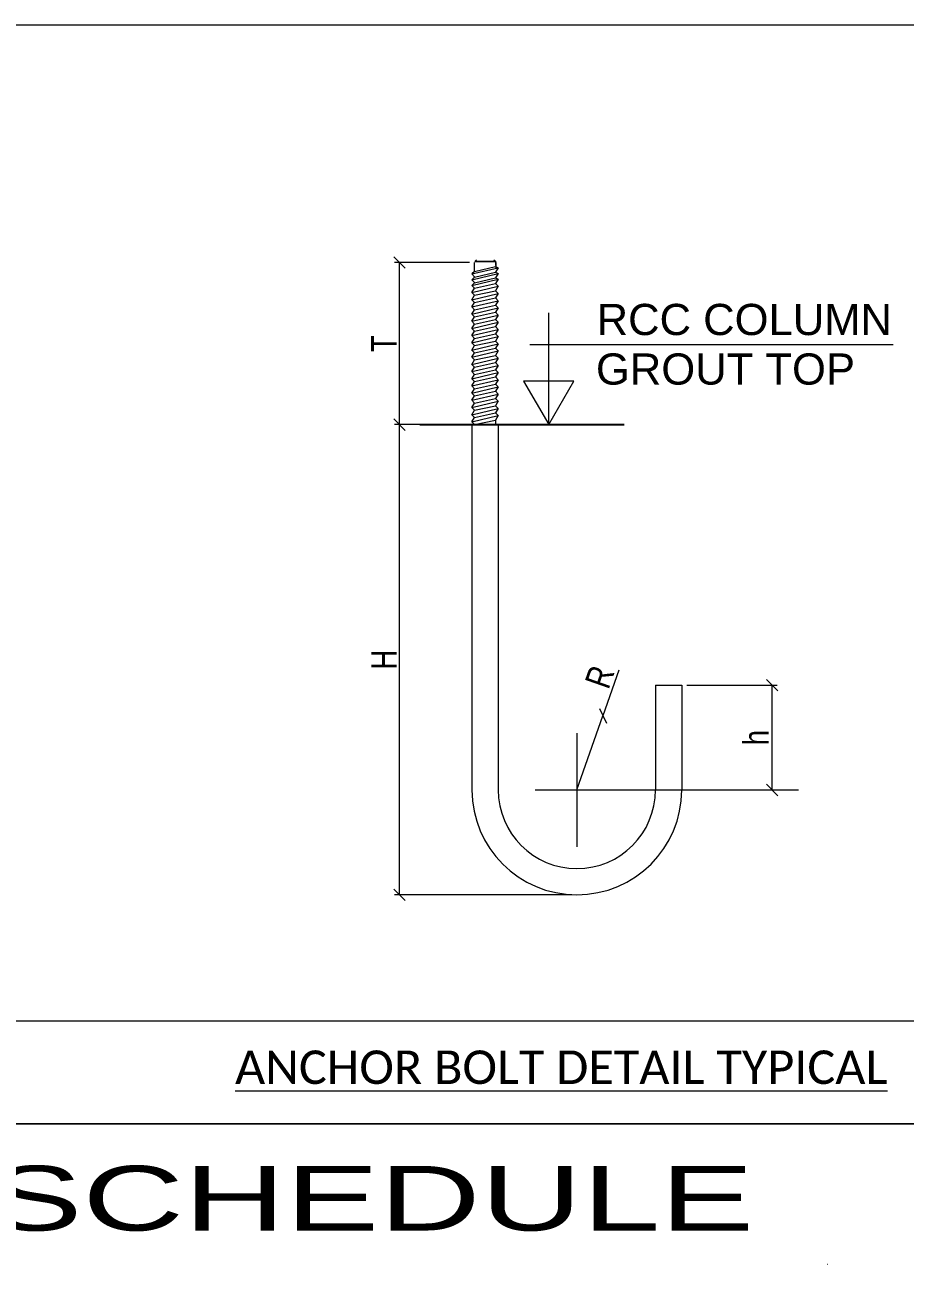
# Model space of a CAD drawing. Header units: feet. Extents: x -874657 to -867941, y -373275 to -356294.
# Drawn here: x -869476 to -869042, y -360282 to -359669 of the extents above; entities that cross this region are included whole.
import ezdxf
from ezdxf.enums import TextEntityAlignment as Align

# ---------------------------------------------------------------- set-up
doc = ezdxf.new("R2010")
doc.units = ezdxf.units.FT
doc.header["$LTSCALE"] = 1350
doc.header["$MEASUREMENT"] = 0
doc.linetypes.add('CENTER', pattern=[2, 1.25, -0.25, 0.25, -0.25])
doc.linetypes.add('PHANTOM', pattern=[2.5, 1.25, -0.25, 0.25, -0.25, 0.25, -0.25])
doc.layers.get('0').update_dxf_attribs({"lineweight": 0})
doc.layers.get('Defpoints').update_dxf_attribs({"lineweight": 0})
doc.layers.add('CP', color=2, linetype='Continuous')
doc.layers.add('GRID LINE', color=252, linetype='PHANTOM')
doc.layers.add('DIM', color=2, linetype='Continuous', lineweight=0)
doc.layers.add('TXT', color=3, linetype='Continuous', lineweight=0)
doc.styles.add('ARIAL NARROW', font='arial.ttf')
doc.styles.add('DIM', font='calibri.ttf', dxfattribs={"height": 198})
doc.styles.add('RomanD', font='CENTAUR.TTF')
doc.styles.add('RomanS.8', font='CENTAUR.TTF', dxfattribs={"width": 0.8})
doc.dimstyles.new('Dim', dxfattribs={"dimscale": 85, "dimtxt": 2.5, "dimasz": 2.25, "dimexe": 1, "dimexo": 1, "dimgap": 0.5, "dimtad": 1, "dimdec": 0, "dimlfac": 0.05, "dimdsep": 46, "dimtxsty": 'RomanS.8', "dimblk": 'OBLIQUE', "dimcen": 2.5, "dimclrd": 253, "dimclre": 253, "dimclrt": 4, "dimadec": 0, "dimazin": 0, "dimtfac": 1, "dimtdec": 0, "dimtmove": 0, "dimatfit": 3, "dimfxl": 1, "dimtolj": 1, "dimlwd": -1, "dimlwe": -1, "dimarcsym": 0})

# ---------------------------------------------------------------- blocks, each defined once
blk = doc.blocks.new('_Oblique')
at = {"color": 0, "linetype": 'ByBlock', "lineweight": -2}
blk.add_line((-0.5, -0.5), (0.5, 0.5), dxfattribs=at)
blk = doc.blocks.new('*D46')
at = {"color": 253, "linetype": 'Continuous', "ltscale": 0.025, "transparency": 16777216}
for p, q in [((182769, 42376), (181515, 42376)), ((181600, 39669), (181600, 42376)), ((182725, 39669), (181515, 39669))]:
    blk.add_line(p, q, dxfattribs=at)
at = {"layer": 'Defpoints', "color": 0, "linetype": 'ByBlock', "ltscale": 0.025, "transparency": 16777216}
for p in [(181600, 42376), (182854, 42376), (182810, 39669)]:
    blk.add_point(p, dxfattribs=at)
at = {"color": 253, "linetype": 'ByBlock', "ltscale": 0.025, "transparency": 16777216, "xscale": 191.25, "yscale": 191.25, "zscale": 191.25}
for p, rotation in [((181600, 42376), 90), ((181600, 39669), 270)]:
    blk.add_blockref('_Oblique', p, dxfattribs=dict(at, rotation=rotation))
at = {"color": 4, "linetype": 'ByBlock', "lineweight": 0, "ltscale": 0.025, "transparency": 16777216, "insert": (181338, 41023), "char_height": 425, "attachment_point": 5, "rotation": 90, "style": 'RomanS.8'}
blk.add_mtext('\\A1;T', dxfattribs=at)
blk = doc.blocks.new('*D47')
at = {"color": 253, "linetype": 'Continuous', "ltscale": 0.025, "transparency": 16777216}
for p, q in [((182725, 39669), (181515, 39669)), ((181600, 31816), (181600, 39669)), ((184476, 31816), (181515, 31816))]:
    blk.add_line(p, q, dxfattribs=at)
at = {"layer": 'Defpoints', "color": 0, "linetype": 'ByBlock', "ltscale": 0.025, "transparency": 16777216}
for p in [(181600, 39669), (182810, 39669), (184561, 31816)]:
    blk.add_point(p, dxfattribs=at)
at = {"color": 253, "linetype": 'ByBlock', "ltscale": 0.025, "transparency": 16777216, "xscale": 191.25, "yscale": 191.25, "zscale": 191.25}
for p, rotation in [((181600, 39669), 90), ((181600, 31816), 270)]:
    blk.add_blockref('_Oblique', p, dxfattribs=dict(at, rotation=rotation))
at = {"color": 4, "linetype": 'ByBlock', "lineweight": 0, "ltscale": 0.025, "transparency": 16777216, "insert": (181342, 35743), "char_height": 425, "attachment_point": 5, "rotation": 90, "style": 'RomanS.8'}
blk.add_mtext('\\A1;H', dxfattribs=at)
blk = doc.blocks.new('*D65')
at = {"color": 253, "linetype": 'Continuous', "ltscale": 0.025, "transparency": 16777216}
for p, q in [((186397, 35318), (187907, 35318)), ((187822, 33567), (187822, 35318)), ((186577, 33567), (187907, 33567))]:
    blk.add_line(p, q, dxfattribs=at)
at = {"layer": 'Defpoints', "color": 0, "linetype": 'ByBlock', "ltscale": 0.025, "transparency": 16777216}
for p in [(186312, 35318), (187822, 35318), (186492, 33567)]:
    blk.add_point(p, dxfattribs=at)
at = {"color": 253, "linetype": 'ByBlock', "ltscale": 0.025, "transparency": 16777216, "xscale": 191.25, "yscale": 191.25, "zscale": 191.25}
for p, rotation in [((187822, 35318), 90), ((187822, 33567), 270)]:
    blk.add_blockref('_Oblique', p, dxfattribs=dict(at, rotation=rotation))
at = {"color": 4, "linetype": 'ByBlock', "lineweight": 0, "ltscale": 0.025, "transparency": 16777216, "insert": (187554, 34442), "char_height": 425, "attachment_point": 5, "rotation": 90, "style": 'RomanS.8'}
blk.add_mtext('\\A1;h', dxfattribs=at)
blk = doc.blocks.new('*D66')
at = {"color": 253, "linetype": 'Continuous', "ltscale": 0.025, "transparency": 16777216}
for p in [(185263, 35570), (184561, 33567)]:
    blk.add_line(p, (184996, 34806), dxfattribs=at)
at = {"layer": 'Defpoints', "color": 0, "linetype": 'ByBlock', "ltscale": 0.025, "transparency": 16777216}
for p in [(184996, 34806), (184561, 33567)]:
    blk.add_point(p, dxfattribs=at)
at = {"color": 253, "linetype": 'ByBlock', "ltscale": 0.025, "transparency": 16777216, "xscale": 191.25, "yscale": 191.25, "zscale": 191.25, "rotation": 250.6882630424806}
blk.add_blockref('_Oblique', (184996, 34806), dxfattribs=at)
at = {"color": 4, "linetype": 'ByBlock', "lineweight": 0, "ltscale": 0.025, "transparency": 16777216, "insert": (184942, 35456), "char_height": 425, "attachment_point": 5, "rotation": 70.6883, "style": 'RomanS.8'}
blk.add_mtext('\\A1;R', dxfattribs=at)
blk = doc.blocks.new('A$Cb54ddd13')
for p, q in [((184561.3, 34517.5), (184561.3, 32616.5)), ((183864.7, 33567), (188264.4, 33567)), ((183904.5, 33567), (185218.1, 33567))]:
    blk.add_line(p, q)
at = {"color": 3, "lineweight": 0}
blk.add_line((174981.6, 27992.4), (193501.2, 27992.4), dxfattribs=at)
at = {"lineweight": 0}
for points in [[(174981.6, 46347.1), (193501.2, 46347.1), (193501.2, 27992.4), (174981.6, 27992.4)], [(174981.6, 27992.4), (193501.2, 27992.4), (193501.2, 29706.5), (174981.6, 29706.5)]]:
    blk.add_lwpolyline(points, close=True, dxfattribs=at)
blk.add_lwpolyline([(148248.4, 1351.5), (148248.4, 27992.4), (193501.2, 27992.4), (193501.2, 1351.5)], dxfattribs=at)
at = {"color": 3, "lineweight": 0}
blk.add_arc((188743, 25639.2), 1.24, 0, 90, dxfattribs=at)
at = {"layer": 'DIM', "color": 7}
for p, q in [((182854.1, 42228.1), (182854.1, 42375.9)), ((182885.9, 42421.7), (182856.7, 42392.5)), ((183206.9, 42392.5), (182856.7, 42392.5)), ((183177.7, 42421.7), (183206.9, 42392.5)), ((183206.9, 42328.2), (183206.9, 42392.5)), ((182810.3, 39669.2), (183248.1, 39669.2)), ((182810.3, 39669.2), (183248.1, 39669.2)), ((182810.3, 39669.2), (182810.3, 33567)), ((183248.1, 39669.2), (183248.1, 33567)), ((185874.5, 35318), (186312.3, 35318)), ((185874.5, 35318), (185874.5, 33567)), ((186312.3, 35318), (186312.3, 33567))]:
    blk.add_line(p, q, dxfattribs=at)
at = {"layer": 'DIM'}
for p, q in [((182856.7, 42392.5), (183209.5, 42392.5)), ((183206.9, 42375.9), (183206.9, 42280.4))]:
    blk.add_line(p, q, dxfattribs=at)
at = {"layer": 'DIM', "linetype": 'Continuous'}
for p, q in [((182810.3, 42185.9), (183248.1, 42290.2)), ((182854.1, 42228.1), (182810.3, 42185.9)), ((182810.3, 42090.6), (183248.1, 42195)), ((182854.1, 42139.8), (182810.3, 42185.9)), ((182854.1, 42132.8), (182810.3, 42090.6)), ((182854.1, 42228.1), (183204.3, 42311.6)), ((182854.1, 42132.8), (183204.3, 42216.3)), ((183204.3, 42311.6), (183248.1, 42290.2)), ((183248.1, 42290.2), (183204.3, 42216.3)), ((183204.3, 42216.3), (183248.1, 42195)), ((183248.1, 42195), (183204.3, 42121)), ((182810.3, 41995.4), (183248.1, 42099.7)), ((182854.1, 42044.5), (182810.3, 42090.6)), ((182854.1, 42037.6), (182810.3, 41995.4)), ((182854.1, 41949.3), (182810.3, 41995.4)), ((182810.3, 41875.3), (183248.1, 41979.7)), ((182810.3, 41875.3), (182854.1, 41949.3)), ((182854.1, 42037.6), (183204.3, 42121)), ((182854.1, 41949.3), (183204.3, 42025.8)), ((183204.3, 42121), (183248.1, 42099.7)), ((183248.1, 42099.7), (183204.3, 42025.8)), ((183204.3, 42025.8), (183248.1, 41979.7)), ((183248.1, 41979.7), (183204.3, 41905.8)), ((182854.1, 41829.3), (182810.3, 41875.3)), ((182810.3, 41755.3), (183248.1, 41859.7)), ((182810.3, 41755.3), (182854.1, 41829.3)), ((182854.1, 41709.3), (182810.3, 41755.3)), ((182810.3, 41635.3), (183248.1, 41739.7)), ((182854.1, 41829.3), (183204.3, 41905.8)), ((182854.1, 41709.3), (183204.3, 41785.8)), ((183204.3, 41905.8), (183248.1, 41859.7)), ((183248.1, 41859.7), (183204.3, 41785.8)), ((183204.3, 41785.8), (183248.1, 41739.7)), ((183248.1, 41739.7), (183204.3, 41665.8)), ((182810.3, 41635.3), (182854.1, 41709.3)), ((182854.1, 41589.3), (182810.3, 41635.3)), ((182810.3, 41515.3), (183248.1, 41619.7)), ((182810.3, 41515.3), (182854.1, 41589.3)), ((182854.1, 41469.3), (182810.3, 41515.3)), ((182854.1, 41589.3), (183204.3, 41665.8)), ((182854.1, 41469.3), (183204.3, 41545.8)), ((183204.3, 41665.8), (183248.1, 41619.7)), ((183248.1, 41619.7), (183204.3, 41545.8)), ((183204.3, 41545.8), (183248.1, 41499.7)), ((182810.3, 41395.3), (183248.1, 41499.7)), ((182810.3, 41395.3), (182854.1, 41469.3)), ((182854.1, 41349.3), (182810.3, 41395.3)), ((182810.3, 41275.3), (183248.1, 41379.7)), ((182810.3, 41275.3), (182854.1, 41349.3)), ((182854.1, 41349.3), (183204.3, 41425.8)), ((182854.1, 41229.2), (183204.3, 41305.8)), ((183248.1, 41499.7), (183204.3, 41425.8)), ((183204.3, 41425.8), (183248.1, 41379.7)), ((183248.1, 41379.7), (183204.3, 41305.8)), ((183204.3, 41305.8), (183248.1, 41259.7)), ((182854.1, 41229.2), (182810.3, 41275.3)), ((182810.3, 41155.3), (183248.1, 41259.7)), ((182810.3, 41155.3), (182854.1, 41229.2)), ((182854.1, 41109.2), (182810.3, 41155.3)), ((182810.3, 41035.3), (183248.1, 41139.7)), ((182810.3, 41035.3), (182854.1, 41109.2)), ((182854.1, 41109.2), (183204.3, 41185.8)), ((183248.1, 41259.7), (183204.3, 41185.8)), ((183204.3, 41185.8), (183248.1, 41139.7)), ((183248.1, 41139.7), (183204.3, 41065.8)), ((182854.1, 40989.2), (182810.3, 41035.3)), ((182810.3, 40915.3), (183248.1, 41019.7)), ((182810.3, 40915.3), (182854.1, 40989.2)), ((182854.1, 40869.2), (182810.3, 40915.3)), ((182810.3, 40795.3), (183248.1, 40899.7)), ((182854.1, 40989.2), (183204.3, 41065.8)), ((182854.1, 40869.2), (183204.3, 40945.8)), ((183204.3, 41065.8), (183248.1, 41019.7)), ((183248.1, 41019.7), (183204.3, 40945.8)), ((183204.3, 40945.8), (183248.1, 40899.7)), ((183248.1, 40899.7), (183204.3, 40825.8)), ((182810.3, 40795.3), (182854.1, 40869.2)), ((182854.1, 40749.2), (182810.3, 40795.3)), ((182810.3, 40675.3), (183248.1, 40779.7)), ((182810.3, 40675.3), (182854.1, 40749.2)), ((182854.1, 40629.2), (182810.3, 40675.3)), ((182854.1, 40749.2), (183204.3, 40825.8)), ((182854.1, 40629.2), (183204.3, 40705.8)), ((183204.3, 40825.8), (183248.1, 40779.7)), ((183248.1, 40779.7), (183204.3, 40705.8)), ((183204.3, 40705.8), (183248.1, 40659.7)), ((182810.3, 40555.3), (183248.1, 40659.7)), ((182810.3, 40555.3), (182854.1, 40629.2)), ((182854.1, 40509.2), (182810.3, 40555.3)), ((182810.3, 40435.3), (182993.7, 40479)), ((182810.3, 40435.3), (182836.2, 40479)), ((182836.2, 40479), (182854.1, 40509.2)), ((182854.1, 40509.2), (183204.3, 40585.8)), ((182854.1, 40389.2), (183204.3, 40465.8)), ((182993.7, 40479), (183248.1, 40539.7)), ((183248.1, 40659.7), (183204.3, 40585.8)), ((183204.3, 40585.8), (183248.1, 40539.7)), ((183248.1, 40539.7), (183204.3, 40465.8)), ((183204.3, 40465.8), (183248.1, 40419.7)), ((182854.1, 40389.2), (182810.3, 40435.3)), ((182810.3, 40315.3), (183248.1, 40419.7)), ((182810.3, 40315.3), (182854.1, 40389.2)), ((182854.1, 40269.2), (182810.3, 40315.3)), ((182810.3, 40195.3), (183248.1, 40299.7)), ((182810.3, 40195.3), (182854.1, 40269.2)), ((182854.1, 40269.2), (183204.3, 40345.8)), ((183248.1, 40419.7), (183204.3, 40345.8)), ((183204.3, 40345.8), (183248.1, 40299.7)), ((183248.1, 40299.7), (183204.3, 40225.8)), ((182854.1, 40149.2), (182810.3, 40195.3)), ((182810.3, 40075.3), (183248.1, 40179.7)), ((182810.3, 40075.3), (182854.1, 40149.2)), ((182854.1, 40029.2), (182810.3, 40075.3)), ((182810.3, 39955.3), (183248.1, 40059.7)), ((182854.1, 40149.2), (183204.3, 40225.8)), ((182854.1, 40029.2), (183204.3, 40105.8)), ((183204.3, 40225.8), (183248.1, 40179.7)), ((183248.1, 40179.7), (183204.3, 40105.8)), ((183204.3, 40105.8), (183248.1, 40059.7)), ((183248.1, 40059.7), (183204.3, 39985.7)), ((182810.3, 39955.3), (182854.1, 40029.2)), ((182854.1, 39909.2), (182810.3, 39955.3)), ((182810.3, 39835.3), (183248.1, 39939.7)), ((182810.3, 39835.3), (182854.1, 39909.2)), ((182854.1, 39909.2), (183204.3, 39985.7)), ((182854.1, 39789.2), (183204.3, 39865.7)), ((183204.3, 39985.7), (183248.1, 39939.7)), ((183248.1, 39939.7), (183204.3, 39865.7)), ((183204.3, 39865.7), (183248.1, 39819.7)), ((182854.1, 39789.2), (182810.3, 39835.3)), ((182810.3, 39715.3), (183248.1, 39819.7)), ((182810.3, 39715.3), (182854.1, 39789.2)), ((182854.1, 39669.2), (182810.3, 39715.3)), ((182854.1, 39669.2), (183204.3, 39745.7)), ((183248.1, 39819.7), (183204.3, 39745.7)), ((183204.3, 39745.7), (183204.3, 39669.2))]:
    blk.add_line(p, q, dxfattribs=at)
at = {"layer": 'DIM', "color": 1}
for p, q in [((184092.9, 39669.2), (184092.9, 41537.1)), ((183779.1, 41009.4), (189844.9, 41009.4))]:
    blk.add_line(p, q, dxfattribs=at)
blk.add_lwpolyline([(184513.2, 40397.1), (183672.7, 40397.1), (184092.9, 39669.2)], close=True, dxfattribs=at)
at = {"layer": 'DIM', "color": 7}
for radius in [1751, 1313.2]:
    blk.add_arc((184561.3, 33567), radius, 180, 0, dxfattribs=at)
at = {"layer": 'GRID LINE', "color": 9, "linetype": 'CENTER', "ltscale": 15}
blk.add_line((181939, 39669.2), (185353.9, 39669.2), dxfattribs=at)
at = {"color": 4, "lineweight": 0, "style": 'RomanD', "width": 1.480323}
blk.add_text('ANCHOR BOLT SCHEDULE', height=1079.889, dxfattribs=at).set_placement((157145.4, 26207.7), (187517.3, 26207.7), align=Align.FIT)
at = {"layer": 'CP', "color": 4, "style": 'ARIAL NARROW'}
for s, p in [('RCC COLUMN', (184891.6, 41165.2)), ('GROUT TOP ', (184879.9, 40337.6))]:
    blk.add_text(s, height=520.91, rotation=0.00114, dxfattribs=at).set_placement(p)
at = {"layer": 'TXT', "lineweight": 0, "insert": (184300.4, 29214.7), "char_height": 559.299, "attachment_point": 2, "style": 'DIM'}
blk.add_mtext('{\\LANCHOR BOLT DETAIL TYPICAL}', dxfattribs=at)
at = {"color": 0, "linetype": 'ByBlock', "lineweight": 0, "ltscale": 0.025}
for base, p1, p2, text, picture, middle in [((181599.7, 42375.9), (182810.3, 39669.2), (182854.1, 42375.9), 'T', '*D46', (181338.4, 41022.6)), ((181599.7, 39669.2), (184561.3, 31816), (182810.3, 39669.2), 'H', '*D47', (181342.1, 35742.6)), ((187822.1, 35318), (186491.8, 33567), (186312.3, 35318), 'h', '*D65', (187553.7, 34442.5))]:
    dim = blk.add_linear_dim(base=base, p1=p1, p2=p2, angle=90, text=text, dimstyle='Dim', override={"dimtxt": 5}, dxfattribs=at)
    dim.commit()
    dim.dimension.update_dxf_attribs({"geometry": picture, "text_midpoint": middle})
dim = blk.add_radius_dim(center=(184561.3, 33567), mpoint=(184995.6, 34806.3), text='R', dimstyle='Dim', override={"dimtxt": 5}, dxfattribs=at)
dim.commit()
dim.dimension.update_dxf_attribs({"geometry": '*D66', "text_midpoint": (184942.3, 35456.3)})

msp = doc.modelspace()

# ---------------------------------------------------------------- block references
at = {"color": 4, "linetype": 'Continuous', "xscale": 0.02954709151121422, "yscale": 0.02954709151121422, "zscale": 0.02954709151121422}
msp.add_blockref('A$Cb54ddd13', (-874657.43, -361038), dxfattribs=at)

doc.saveas('drawing.dxf')
